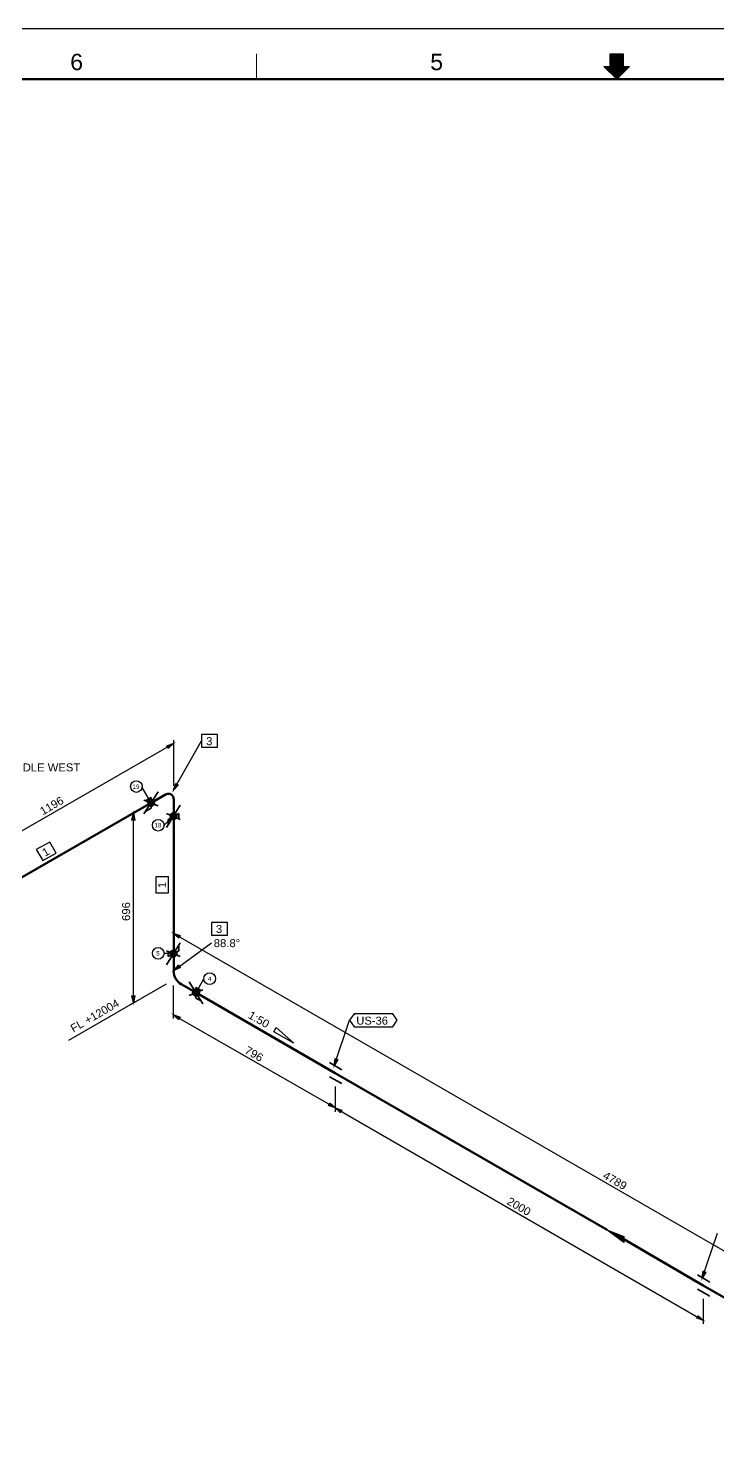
# Model space of a CAD drawing. Header units: inches. Extents: x 0 to 841, y 0 to 594.
# Drawn here: x 269.2 to 458.8, y 204 to 594 of the extents above; entities that cross this region are included whole.
import ezdxf
from ezdxf.enums import TextEntityAlignment as Align

# ---------------------------------------------------------------- set-up
doc = ezdxf.new("R2010")
doc.units = ezdxf.units.IN
doc.header["$MEASUREMENT"] = 0
for name, color, linetype in [('BG Border', 7, 'Continuous'), ('DIMLINES', 7, 'Continuous'), ('DIMTEXT', 7, 'Continuous'), ('FITTINGS', 7, 'Continuous'), ('FRAME', 7, 'Continuous'), ('ISOTEXT', 7, 'Continuous'), ('PIPE', 7, 'Continuous'), ('WELDS', 7, 'Continuous')]:
    doc.layers.add(name, color=color, linetype=linetype)
doc.styles.add('Arial', font='arial.ttf')

msp = doc.modelspace()

# ---------------------------------------------------------------- hatches: boundary and pattern name
at = {"layer": 'DIMLINES', "linetype": 'Continuous'}
for points in [[(309.16, 397.48), (307.32, 396.84), (307.72, 396.2)], [(298.12, 378.36), (297.72, 376.44), (298.52, 376.44)], [(309.08, 345.32), (310.52, 344.04), (310.92, 344.68)], [(298.12, 326.2), (298.52, 328.12), (297.72, 328.12)], [(309.08, 322.92), (310.52, 321.64), (310.92, 322.28)], [(353.64, 297.32), (352.2, 298.6), (351.8, 297.96)], [(353.56, 297.32), (355, 296.04), (355.4, 296.68)], [(454.84, 238.92), (453.4, 240.2), (453, 239.56)]]:
    msp.add_hatch(color=2, dxfattribs=at).paths.add_polyline_path(points)
at = {"layer": 'DIMLINES', "linetype": 'ByBlock'}
h = msp.add_hatch(dxfattribs=at)
h.set_pattern_fill('LINE', color=2, scale=25.4, style=0)
h.paths.add_polyline_path([(309.16, 397.48), (307.32, 396.84), (307.72, 396.2)])
h = msp.add_hatch(dxfattribs=at)
h.set_pattern_fill('LINE', color=2, scale=25.4, style=0)
h.paths.add_polyline_path([(298.12, 378.36), (297.72, 376.44), (298.52, 376.44)])
h = msp.add_hatch(dxfattribs=at)
h.set_pattern_fill('LINE', color=2, scale=25.4, style=0)
h.paths.add_polyline_path([(309.08, 345.32), (310.52, 344.04), (310.92, 344.68)])
h = msp.add_hatch(dxfattribs=at)
h.set_pattern_fill('LINE', color=2, scale=25.4, style=0)
h.paths.add_polyline_path([(298.12, 326.2), (298.52, 328.12), (297.72, 328.12)])
h = msp.add_hatch(dxfattribs=at)
h.set_pattern_fill('LINE', color=2, scale=25.4, style=0)
h.paths.add_polyline_path([(309.08, 322.92), (310.52, 321.64), (310.92, 322.28)])
h = msp.add_hatch(dxfattribs=at)
h.set_pattern_fill('LINE', color=2, scale=25.4, style=0)
h.paths.add_polyline_path([(353.64, 297.32), (352.2, 298.6), (351.8, 297.96)])
h = msp.add_hatch(dxfattribs=at)
h.set_pattern_fill('LINE', color=2, scale=25.4, style=0)
h.paths.add_polyline_path([(353.56, 297.32), (355, 296.04), (355.4, 296.68)])
h = msp.add_hatch(dxfattribs=at)
h.set_pattern_fill('LINE', color=2, scale=25.4, style=0)
h.paths.add_polyline_path([(454.84, 238.92), (453.4, 240.2), (453, 239.56)])
at = {"layer": 'ISOTEXT', "linetype": 'Continuous'}
for points in [[(309.16, 384.6), (310.44, 386.04), (309.8, 386.44)], [(309.24, 335.08), (311, 335.88), (310.52, 336.52)], [(353.32, 308.92), (354.28, 310.6), (353.56, 310.84)], [(454.52, 250.52), (455.48, 252.2), (454.76, 252.44)]]:
    msp.add_hatch(color=2, dxfattribs=at).paths.add_polyline_path(points)
at = {"layer": 'ISOTEXT', "linetype": 'ByBlock'}
h = msp.add_hatch(dxfattribs=at)
h.set_pattern_fill('LINE', color=2, scale=25.4, style=0)
h.paths.add_polyline_path([(309.16, 384.6), (310.44, 386.04), (309.8, 386.44)])
h = msp.add_hatch(dxfattribs=at)
h.set_pattern_fill('LINE', color=2, scale=25.4, style=0)
h.paths.add_polyline_path([(309.24, 335.08), (311, 335.88), (310.52, 336.52)])
h = msp.add_hatch(dxfattribs=at)
h.set_pattern_fill('LINE', color=2, scale=25.4, style=0)
h.paths.add_polyline_path([(353.32, 308.92), (354.28, 310.6), (353.56, 310.84)])
h = msp.add_hatch(dxfattribs=at)
h.set_pattern_fill('LINE', color=2, scale=25.4, style=0)
h.paths.add_polyline_path([(454.52, 250.52), (455.48, 252.2), (454.76, 252.44)])
at = {"layer": 'WELDS', "linetype": 'Continuous'}
h = msp.add_hatch(color=7, dxfattribs=at)
edge = h.paths.add_edge_path()
edge.add_arc((303, 381.16), 0.92, 0, 360)
at = {"layer": 'WELDS', "linetype": 'ByBlock'}
h = msp.add_hatch(dxfattribs=at)
h.set_pattern_fill('LINE', scale=25.4, style=0)
edge = h.paths.add_edge_path()
edge.add_arc((303, 381.16), 0.92, 0, 360)
at = {"layer": 'WELDS', "linetype": 'Continuous'}
h = msp.add_hatch(color=7, dxfattribs=at)
edge = h.paths.add_edge_path()
edge.add_arc((309.16, 377.48), 0.92, 0, 360)
at = {"layer": 'WELDS', "linetype": 'ByBlock'}
h = msp.add_hatch(dxfattribs=at)
h.set_pattern_fill('LINE', scale=25.4, style=0)
edge = h.paths.add_edge_path()
edge.add_arc((309.16, 377.48), 0.92, 0, 360)
at = {"layer": 'WELDS', "linetype": 'Continuous'}
h = msp.add_hatch(color=7, dxfattribs=at)
edge = h.paths.add_edge_path()
edge.add_arc((309.16, 339.72), 0.92, 0, 360)
at = {"layer": 'WELDS', "linetype": 'ByBlock'}
h = msp.add_hatch(dxfattribs=at)
h.set_pattern_fill('LINE', scale=25.4, style=0)
edge = h.paths.add_edge_path()
edge.add_arc((309.16, 339.72), 0.92, 0, 360)
at = {"layer": 'WELDS', "linetype": 'Continuous'}
h = msp.add_hatch(color=7, dxfattribs=at)
edge = h.paths.add_edge_path()
edge.add_arc((315.32, 329), 0.92, 0, 360)
at = {"layer": 'WELDS', "linetype": 'ByBlock'}
h = msp.add_hatch(dxfattribs=at)
h.set_pattern_fill('LINE', scale=25.4, style=0)
edge = h.paths.add_edge_path()
edge.add_arc((315.32, 329), 0.92, 0, 360)

# ---------------------------------------------------------------- linework, layer by layer
at = {"layer": 'BG Border', "color": 7, "linetype": 'Continuous', "lineweight": 25}
for p, q in [((0, 594), (841, 594)), ((429.25, 587.02), (432.75, 587.02)), ((429.25, 583.5), (429.25, 587.02)), ((432.75, 587.02), (432.75, 583.5)), ((431, 580), (427.5, 583.5)), ((427.5, 583.5), (429.25, 583.5)), ((434.5, 583.5), (431, 580)), ((432.75, 583.5), (434.5, 583.5))]:
    msp.add_line(p, q, dxfattribs=at)
at = {"layer": 'BG Border', "color": 7, "linetype": 'Continuous', "lineweight": 13}
for p, q in [((332, 580), (332, 587.02)), ((429.4, 581.6), (429.4, 587.02)), ((429.6, 581.4), (429.6, 587.02)), ((429.8, 581.2), (429.8, 587.02)), ((430, 581), (430, 587.02)), ((430.2, 580.8), (430.2, 587.02)), ((430.4, 580.6), (430.4, 587.02)), ((430.6, 580.4), (430.6, 587.02)), ((430.8, 580.2), (430.8, 587.02)), ((431, 580), (431, 587.02)), ((431.2, 580.2), (431.2, 587.02)), ((431.4, 580.4), (431.4, 587.02)), ((431.6, 580.6), (431.6, 587.02)), ((431.8, 580.8), (431.8, 587.02)), ((432, 581), (432, 587.02)), ((432.2, 581.2), (432.2, 587.02)), ((432.4, 581.4), (432.4, 587.02)), ((432.6, 581.6), (432.6, 587.02)), ((427.6, 583.4), (427.6, 583.5)), ((427.8, 583.2), (427.8, 583.5)), ((428, 583), (428, 583.5)), ((428.2, 582.8), (428.2, 583.5)), ((428.4, 582.6), (428.4, 583.5)), ((428.6, 582.4), (428.6, 583.5)), ((428.8, 582.2), (428.8, 583.5)), ((429, 582), (429, 583.5)), ((429.2, 581.8), (429.2, 583.5)), ((432.8, 581.8), (432.8, 583.5)), ((433, 582), (433, 583.5)), ((433.2, 582.2), (433.2, 583.5)), ((433.4, 582.4), (433.4, 583.5)), ((433.6, 582.6), (433.6, 583.5)), ((433.8, 582.8), (433.8, 583.5)), ((434, 583), (434, 583.5)), ((434.2, 583.2), (434.2, 583.5)), ((434.4, 583.4), (434.4, 583.5))]:
    msp.add_line(p, q, dxfattribs=at)
at = {"layer": 'BG Border', "color": 3, "linetype": 'Continuous', "lineweight": 120}
msp.add_line((35, 580), (827, 580), dxfattribs=at)
msp.add_lwpolyline([(827, 580), (35, 580), (35, 14), (827, 14)], close=True, dxfattribs=at)
at = {"layer": 'DIMLINES', "color": 2, "linetype": 'Continuous', "lineweight": 30}
for p, q in [((309.16, 398.36), (309.16, 385.8)), ((241.96, 358.84), (309.16, 397.48)), ((307.32, 396.84), (309.16, 397.48)), ((307.72, 396.2), (307.32, 396.84)), ((309.16, 397.48), (307.72, 396.2)), ((297.24, 377.88), (298.84, 378.76)), ((297.72, 376.44), (298.12, 378.36)), ((298.12, 378.36), (298.52, 376.44)), ((298.12, 326.2), (298.12, 378.36)), ((298.52, 376.44), (297.72, 376.44)), ((309.08, 345.32), (310.92, 344.68)), ((310.52, 344.04), (309.08, 345.32)), ((309.08, 345.32), (552.04, 205.24)), ((309.16, 346.28), (309.16, 344.36)), ((310.92, 344.68), (310.52, 344.04)), ((298.12, 326.2), (297.72, 328.12)), ((297.72, 328.12), (298.52, 328.12)), ((307.08, 331.32), (298.04, 326.12)), ((298.52, 328.12), (298.12, 326.2)), ((309.16, 321.88), (309.16, 330.92)), ((298.04, 326.12), (280.28, 315.88)), ((297.24, 325.72), (298.84, 326.6)), ((309.08, 322.92), (310.92, 322.28)), ((310.52, 321.64), (309.08, 322.92)), ((309.08, 322.92), (353.64, 297.32)), ((310.92, 322.28), (310.52, 321.64)), ((353.64, 296.28), (353.64, 303.24)), ((351.8, 297.96), (352.2, 298.6)), ((353.64, 297.32), (351.8, 297.96)), ((352.2, 298.6), (353.64, 297.32)), ((353.56, 297.32), (355.4, 296.68)), ((355, 296.04), (353.56, 297.32)), ((353.56, 297.32), (454.84, 238.92)), ((355.4, 296.68), (355, 296.04)), ((454.84, 237.96), (454.84, 244.84)), ((453, 239.56), (453.4, 240.2)), ((454.84, 238.92), (453, 239.56)), ((453.4, 240.2), (454.84, 238.92))]:
    msp.add_line(p, q, dxfattribs=at)
at = {"layer": 'DIMLINES', "color": 2, "linetype": 'Continuous', "lineweight": 30, "const_width": 0.3}
for points in [[(309.16, 397.48), (307.32, 396.84), (307.72, 396.2)], [(298.12, 378.36), (297.72, 376.44), (298.52, 376.44)], [(309.08, 345.32), (310.52, 344.04), (310.92, 344.68)], [(298.12, 326.2), (298.52, 328.12), (297.72, 328.12)], [(309.08, 322.92), (310.52, 321.64), (310.92, 322.28)], [(353.64, 297.32), (352.2, 298.6), (351.8, 297.96)], [(353.56, 297.32), (355, 296.04), (355.4, 296.68)], [(454.84, 238.92), (453.4, 240.2), (453, 239.56)]]:
    msp.add_lwpolyline(points, close=True, dxfattribs=at)
at = {"layer": 'FITTINGS', "color": 7, "linetype": 'Continuous', "lineweight": 35}
for p, q in [((352, 309.8), (355.4, 307.8)), ((355.4, 304), (352, 305.9)), ((453.2, 251.4), (456.6, 249.4)), ((456.6, 245.6), (453.2, 247.5))]:
    msp.add_line(p, q, dxfattribs=at)
at = {"layer": 'FITTINGS', "color": 7, "linetype": 'Continuous', "lineweight": 30}
for p, q in [((428.3, 263.8), (433, 262)), ((433, 260.3), (428.3, 263.8)), ((428.3, 263.8), (433, 261.9)), ((433, 260.3), (428.7, 263.5)), ((428.7, 263.5), (433, 261.8)), ((433, 260.5), (429.1, 263.3)), ((429.1, 263.3), (433, 261.7)), ((433, 260.6), (429.6, 263)), ((429.6, 263), (433, 261.6)), ((433, 260.7), (430.1, 262.8)), ((430.1, 262.8), (433, 261.4)), ((433, 260.8), (430.5, 262.5)), ((430.5, 262.5), (433, 261.4)), ((433, 261), (430.9, 262.2)), ((430.9, 262.2), (433, 261.2)), ((433, 261), (431.4, 262)), ((431.4, 262), (433, 261.1)), ((433, 262), (433, 260.3)), ((433, 261.9), (433, 260.3)), ((433, 261.8), (433, 260.5)), ((433, 261.7), (433, 260.6)), ((433, 261.6), (433, 260.7)), ((433, 261.4), (433, 260.8)), ((433, 261.4), (433, 261)), ((433, 261.2), (433, 261))]:
    msp.add_line(p, q, dxfattribs=at)
at = {"layer": 'FRAME', "color": 2, "linetype": 'Continuous', "lineweight": 30}
for p, q in [((336.68, 318.2), (337.32, 319.4)), ((342.2, 315.08), (336.68, 318.2)), ((337.32, 319.4), (342.2, 315.08))]:
    msp.add_line(p, q, dxfattribs=at)
at = {"layer": 'ISOTEXT', "color": 2, "linetype": 'Continuous', "lineweight": 30}
for p, q in [((309.16, 384.6), (316.84, 398.2)), ((321.24, 399.96), (316.84, 399.96)), ((316.84, 399.96), (316.84, 396.44)), ((321.24, 396.44), (321.24, 399.96)), ((316.84, 396.44), (321.24, 396.44)), ((309.16, 384.6), (309.8, 386.44)), ((309.8, 386.44), (310.44, 386.04)), ((303, 381.16), (300.44, 385.56)), ((310.44, 386.04), (309.16, 384.6)), ((309.16, 377.48), (306.44, 374.92)), ((275.08, 370.36), (271.4, 368.36)), ((271.4, 368.36), (273.16, 365.32)), ((273.16, 365.32), (276.84, 367.32)), ((276.84, 367.32), (275.08, 370.36)), ((307.8, 360.84), (304.28, 360.84)), ((304.28, 360.84), (304.28, 356.44)), ((307.8, 356.44), (307.8, 360.84)), ((304.28, 356.44), (307.8, 356.44)), ((323.96, 348.28), (319.56, 348.28)), ((319.56, 348.28), (319.56, 344.76)), ((323.96, 344.76), (323.96, 348.28)), ((319.56, 344.76), (323.96, 344.76)), ((309.16, 339.72), (306.44, 339.72)), ((309.24, 335.08), (319.56, 342.68)), ((309.24, 335.08), (310.52, 336.52)), ((311, 335.88), (309.24, 335.08)), ((310.52, 336.52), (311, 335.88)), ((315.32, 329), (317.48, 332.76)), ((353.32, 308.92), (357.56, 321.4)), ((358.84, 323.16), (357.56, 321.4)), ((357.56, 321.4), (358.84, 319.64)), ((369.4, 323.16), (358.84, 323.16)), ((370.68, 321.4), (369.4, 323.16)), ((369.4, 319.64), (370.68, 321.4)), ((358.84, 319.64), (369.4, 319.64)), ((353.32, 308.92), (353.56, 310.84)), ((354.28, 310.6), (353.32, 308.92)), ((353.56, 310.84), (354.28, 310.6)), ((454.52, 250.52), (458.76, 262.92)), ((454.52, 250.52), (454.76, 252.44)), ((455.48, 252.2), (454.52, 250.52)), ((454.76, 252.44), (455.48, 252.2))]:
    msp.add_line(p, q, dxfattribs=at)
at = {"layer": 'ISOTEXT', "color": 2, "linetype": 'Continuous', "lineweight": 30, "const_width": 0.3}
for points in [[(309.16, 384.6), (310.44, 386.04), (309.8, 386.44)], [(309.24, 335.08), (311, 335.88), (310.52, 336.52)], [(353.32, 308.92), (354.28, 310.6), (353.56, 310.84)], [(454.52, 250.52), (455.48, 252.2), (454.76, 252.44)]]:
    msp.add_lwpolyline(points, close=True, dxfattribs=at)
at = {"layer": 'ISOTEXT', "color": 2, "linetype": 'Continuous', "lineweight": 30}
for centre in [(298.92, 385.64), (304.92, 375), (304.92, 339.8), (319.08, 332.84)]:
    msp.add_circle(centre, 1.6, dxfattribs=at)
at = {"layer": 'PIPE', "color": 7, "linetype": 'Continuous', "lineweight": 35}
for p, q in [((301.5, 381.8), (303, 382.6)), ((303, 382.6), (303, 379.7)), ((303, 379.7), (301.5, 378.9)), ((307.7, 376.6), (310.6, 378.2)), ((307.7, 375.2), (307.7, 376.6)), ((310.6, 378.2), (310.6, 376.8)), ((310.6, 340.5), (307.7, 338.9)), ((307.7, 338.9), (307.7, 340.3)), ((310.6, 341.9), (310.6, 340.5)), ((315.3, 327.5), (315.3, 330.4)), ((315.3, 330.4), (316.7, 329.6)), ((316.7, 326.7), (315.3, 327.5))]:
    msp.add_line(p, q, dxfattribs=at)
at = {"layer": 'PIPE', "color": 7, "linetype": 'Continuous', "lineweight": 50}
for p, q in [((303, 381.2), (307.1, 383.5)), ((309.2, 382.3), (309.2, 377.5)), ((248.2, 349.6), (303, 381.2)), ((309.2, 377.5), (309.2, 339.7)), ((309.2, 339.7), (309.2, 334.9)), ((311.2, 331.3), (315.3, 329)), ((315.3, 329), (353.6, 306.9)), ((353.6, 306.9), (428.4, 263.8)), ((433, 261.2), (454.8, 248.5)), ((454.8, 248.5), (545.9, 196))]:
    msp.add_line(p, q, dxfattribs=at)
for centre, radius, start, end in [((307.77, 382.28), 1.39, 0, 119.982), ((313.32, 334.92), 4.16, 180, 240.018)]:
    msp.add_arc(centre, radius, start, end, dxfattribs=at)
at = {"layer": 'WELDS', "color": 7, "linetype": 'Continuous', "lineweight": 35}
for p, q in [((301, 378.1), (304.9, 384.2)), ((301, 381.9), (304.9, 380.3)), ((311, 380.5), (307.2, 374.4)), ((307.2, 378.2), (311, 376.6)), ((311, 342.7), (307.2, 336.6)), ((307.2, 340.5), (311, 338.9)), ((313.4, 332), (317.2, 325.9)), ((313.4, 328.2), (317.2, 329.8))]:
    msp.add_line(p, q, dxfattribs=at)
for centre in [(303, 381.16), (309.16, 377.48), (309.16, 339.72), (315.32, 329)]:
    msp.add_circle(centre, 0.92, dxfattribs=at)

# ---------------------------------------------------------------- texts
at = {"layer": 'BG Border', "color": 3, "style": 'Arial', "width": 1.008516}
for s, p in [('6', (282.5, 587.02)), ('5', (381.5, 587.02))]:
    msp.add_text(s, height=4.5, dxfattribs=at).set_placement(p, align=Align.TOP_CENTER)
at = {"layer": 'DIMTEXT', "color": 2, "style": 'Arial', "width": 1.008516}
for s, rotation, p in [('1196', 30, (273.2, 377.7)), ('696', 90, (297.2, 348.7)), ('796', 330, (328.5, 312.5)), ('4789', 330, (427, 278.1)), ('2000', 330, (400.6, 271))]:
    msp.add_text(s, height=2.2, rotation=rotation, dxfattribs=at).set_placement(p)
at = {"layer": 'ISOTEXT', "color": 2, "style": 'Arial'}
for s, height, width, p in [('3', 2.2, 1.008516, (318.1, 397)), ('ORIENT HANDLE WEST', 2.2, 1.006531, (248.6, 389.8)), ('19', 1.2, 1.008516, (297.9, 385)), ('18', 1.2, 1.008516, (303.9, 374.4)), ('3', 2.2, 1.008516, (320.8, 345.4)), ('88.8°', 2.2, 1.009269, (320.2, 341.5)), ('5', 1.2, 1.008516, (304.4, 339.2)), ('4', 1.2, 1.008516, (318.6, 332.2)), ('US-36', 2.2, 1.000132, (359.4, 320.2))]:
    msp.add_text(s, height=height, dxfattribs=dict(at, width=width)).set_placement(p)
for s, rotation, width, p in [('1', 30, 1.008516, (273.8, 366.3)), ('1', 90, 1.008516, (307.1, 357.7)), ('FL +12004', 30, 1.004042, (281.6, 318)), (' 1:50', 330, 1.008516, (328.7, 322.6))]:
    msp.add_text(s, height=2.2, rotation=rotation, dxfattribs=dict(at, width=width)).set_placement(p)

doc.saveas('drawing.dxf')
